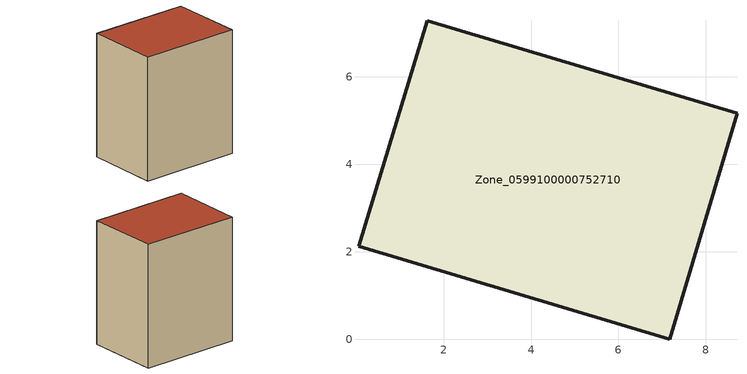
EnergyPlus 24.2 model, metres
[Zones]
Zone_0599100000752710
 floor ground (C_G): 1.63,7.29 8.71,5.17 7.17,0 0.05,2.12 z3.62
 wall outside (C_F): 0.05,2.12 7.17,0 8.71,5.17 1.63,7.29 0.05,2.12 z3.62:12.66
 roof outside (C_R): 1.63,7.29 0.05,2.12 7.17,0 8.71,5.17 z12.66
[BUILDING]
Pand.0599100000752710: North Axis=0; Terrain=City; Loads Convergence Tolerance Value=0.04; Temperature Convergence Tolerance Value=0.4; Solar Distribution=FullExterior; Maximum Number of Warmup Days=25; Minimum Number of Warmup Days=1
[Site:Location]
Rotterdam.The.Hague.AP_ZH_NLD Design_Conditions: Latitude=51.96; Longitude=4.45; Time Zone=1; Elevation=-4.5
[SITE:GROUNDTEMPERATURE:BUILDINGSURFACE]
18, 18, 18, 18, 18, 18, 18, 18, 18, 18, 18, 18
[MATERIAL] Thermal Absorptance=0.9; Solar Absorptance=0.7; Visible Absorptance=0.7
Name | Roughness | Thickness | Conductivity | Density | Specific Heat
G.TI.2006-2014 | MediumSmooth | 0.15 | 0.06 | 540 | 1210
F.TI.2006-2014 | Rough | 0.3 | 0.12 | 1920 | 840
R.TI.2006-2014 | MediumRough | 0.2 | 0.08 | 1500 | 1000
[CONSTRUCTION]
C_G: G.TI.2006-2014
C_F: F.TI.2006-2014
C_R: R.TI.2006-2014
[ZONE]
Zone_0599100000752710: Type=1; Multiplier=1; Ceiling Height=Autocalculate; Volume=Autocalculate; Floor Area=autocalculate; Part of Total Floor Area=Yes
[ZONEINFILTRATION:DESIGNFLOWRATE]
Infil_Zone_0599100000752710: Zone or ZoneList or Space or SpaceList=Zone_0599100000752710; Schedule=AlwaysOn; Design Flow Rate Calculation Method=Flow/Area; Flow Rate per Floor Area=0.0015; Constant Term Coefficient=1; Temperature Term Coefficient=0; Velocity Term Coefficient=0; Velocity Squared Term Coefficient=0
[HVACTEMPLATE:ZONE:IDEALLOADSAIRSYSTEM]
Zone_0599100000752710: Maximum Heating Supply Air Temperature=50; Minimum Cooling Supply Air Temperature=13; Maximum Heating Supply Air Humidity Ratio=0.0156; Minimum Cooling Supply Air Humidity Ratio=0.0077; Heating Limit=NoLimit; Cooling Limit=NoLimit; Dehumidification Control Type=ConstantSensibleHeatRatio; Cooling Sensible Heat Ratio=0.7; Dehumidification Setpoint=60; Humidification Control Type=None; Humidification Setpoint=30; Outdoor Air Method=None; Outdoor Air Flow Rate per Person=0.00944; Outdoor Air Flow Rate per Zone Floor Area=0; Outdoor Air Flow Rate per Zone=0; Demand Controlled Ventilation Type=None; Outdoor Air Economizer Type=NoEconomizer; Heat Recovery Type=None; Sensible Heat Recovery Effectiveness=0.7; Latent Heat Recovery Effectiveness=0.65
[ZONECONTROL:THERMOSTAT]
ThermostatControl_Zone_0599100000752710: Zone or ZoneList=Zone_0599100000752710; Control Type Schedule=DualSetpointControlType; Control 1=Thermostat_Zone_0599100000752710; Temperature Difference Between Cutout And Setpoint=0
[THERMOSTATSETPOINT:DUALSETPOINT]
Thermostat_Zone_0599100000752710: Heating Setpoint Temperature Schedule=HeatingSetpoint_Zone_0599100000752710; Cooling Setpoint Temperature Schedule=CoolingSetpoint_Zone_0599100000752710
[SCHEDULE:COMPACT]
HeatingSetpoint_Zone_0599100000752710: Through: 12/31, For: AllDays, Until: 24:00, 21
CoolingSetpoint_Zone_0599100000752710: Through: 12/31, For: AllDays, Until: 24:00, 24
DualSetpointControlType: Through: 12/31, For: AllDays, Until: 24:00, 4
AlwaysOn: Through: 12/31, For: AllDays, Until: 24:00, 1
